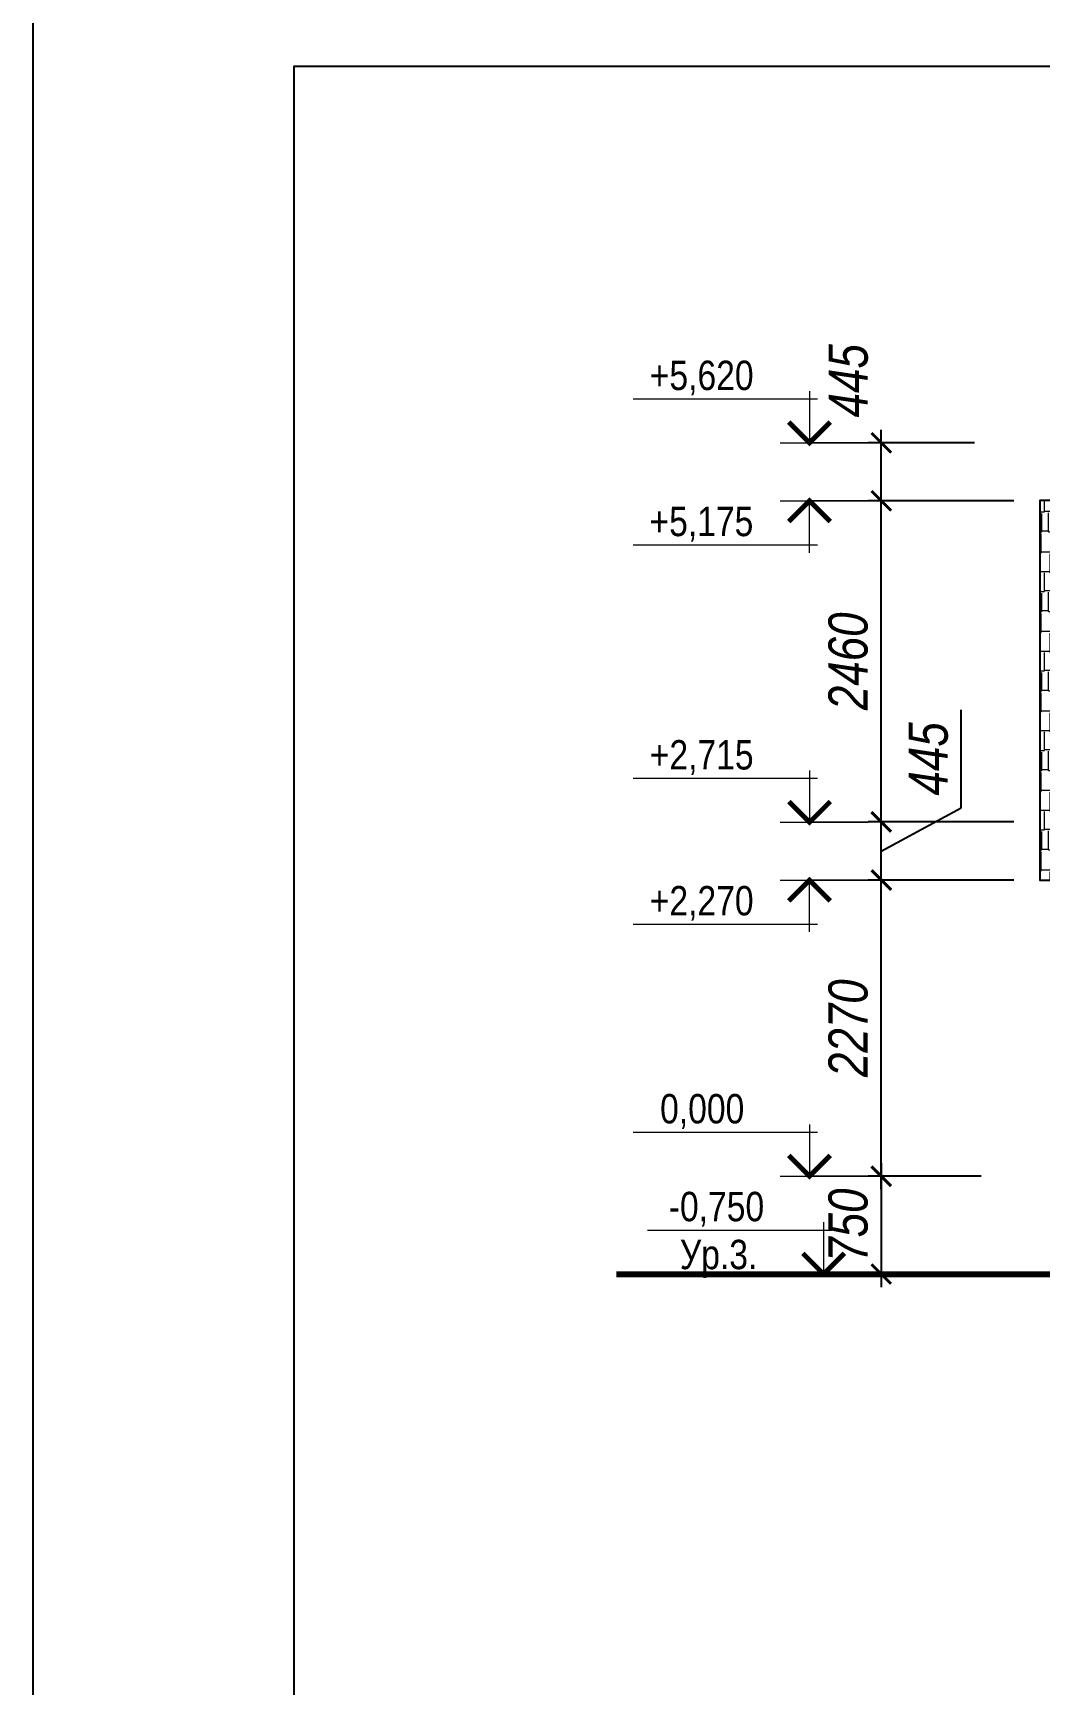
# Model space of a CAD drawing. Header units: millimetres. Extents: x 1582001 to 3303937, y 226471 to 491235.
# Drawn here: x 1582001 to 1589714, y 367435 to 380100 of the extents above; entities that cross this region are included whole.
import ezdxf
from ezdxf.enums import TextEntityAlignment as Align

# ---------------------------------------------------------------- set-up
doc = ezdxf.new("R2010")
doc.units = ezdxf.units.MM
doc.layers.get('Defpoints').update_dxf_attribs({"color": 255, "lineweight": 30})
for name, color, linetype, lineweight in [('Интерьер - Лестница_Ном_пера__1', 7, 'Continuous', 13), ('Отметки', 123, 'Continuous', 18), ('Размеры', 7, 'Continuous', 18)]:
    doc.layers.add(name, color=color, linetype=linetype, lineweight=lineweight)
doc.layers.add('Формуляр', color=138, linetype='Continuous')
doc.styles.add('-АР-', font='ARIALN.TTF', dxfattribs={"width": 0.98, "height": 300})
doc.styles.add('style', font='ARIALNI.TTF', dxfattribs={"width": 0.98, "height": 300})
doc.dimstyles.new('М100', dxfattribs={"dimtxt": 600, "dimasz": 150, "dimexe": 100, "dimexo": 200, "dimgap": 100, "dimtad": 1, "dimdec": 0, "dimtxsty": 'style', "dimblk": 'ARCHTICK', "dimcen": 150, "dimdle": 100, "dimclrt": 256, "dimadec": 0, "dimazin": 0, "dimtfac": 1, "dimtdec": 0, "dimtmove": 1, "dimatfit": 3, "dimldrblk": 'NONE', "dimfxl": 0, "dimarcsym": 0})

# ---------------------------------------------------------------- blocks, each defined once
blk = doc.blocks.new('_ArchTick')
at = {"color": 0, "linetype": 'ByBlock', "const_width": 0.15}
blk.add_lwpolyline([(-0.5, -0.5), (0.5, 0.5)], dxfattribs=at)
blk = doc.blocks.new('*D482')
at = {"layer": 'Defpoints', "color": 0, "lineweight": -3, "transparency": 16777216}
for p in [(1588499, 373605), (1589714, 373605), (1589464, 371335)]:
    blk.add_point(p, dxfattribs=at)
at = {"layer": 'Размеры', "color": 0, "lineweight": -2, "transparency": 16777216}
for p, q in [((1588499, 371235), (1588499, 373705)), ((1589514, 373605), (1588399, 373605)), ((1589264, 371335), (1588399, 371335))]:
    blk.add_line(p, q, dxfattribs=at)
at = {"layer": 'Размеры', "color": 0, "lineweight": -2, "transparency": 16777216, "xscale": 150, "yscale": 150, "zscale": 150}
for p, rotation in [((1588499, 373605), 90), ((1588499, 371335), 270)]:
    blk.add_blockref('_ArchTick', p, dxfattribs=dict(at, rotation=rotation))
at = {"layer": 'Размеры', "transparency": 16777216, "insert": (1588246, 372470), "char_height": 300, "attachment_point": 5, "rotation": 90, "style": 'style'}
blk.add_mtext('2270', dxfattribs=at)
blk = doc.blocks.new('_None')
blk = doc.blocks.new('*D483')
at = {"layer": 'Defpoints', "color": 0, "lineweight": -3, "transparency": 16777216}
for p in [(1588499, 374051), (1589714, 374051), (1589714, 373606)]:
    blk.add_point(p, dxfattribs=at)
at = {"layer": 'Размеры', "color": 0, "lineweight": -2, "transparency": 16777216}
for p, q in [((1589112, 374159), (1589112, 374911)), ((1588499, 373828), (1589112, 374159)), ((1588499, 373506), (1588499, 374151)), ((1589514, 374051), (1588399, 374051)), ((1589514, 373606), (1588399, 373606))]:
    blk.add_line(p, q, dxfattribs=at)
at = {"layer": 'Размеры', "color": 0, "lineweight": -2, "transparency": 16777216, "xscale": 150, "yscale": 150, "zscale": 150}
for p, rotation in [((1588499, 374051), 90), ((1588499, 373606), 270)]:
    blk.add_blockref('_ArchTick', p, dxfattribs=dict(at, rotation=rotation))
at = {"layer": 'Размеры', "transparency": 16777216, "insert": (1588860, 374535), "char_height": 300, "attachment_point": 5, "rotation": 90, "style": 'style'}
blk.add_mtext('445', dxfattribs=at)
blk = doc.blocks.new('OTMETKA')
at = {"color": 0, "linetype": 'Continuous', "lineweight": -2}
for p, q in [((6, 5.3), (6, 0)), ((24, 4.5), (5.2, 4.5)), ((9, 0), (0, 0)), ((0, 0), (6, 0))]:
    blk.add_line(p, q, dxfattribs=at)
at = {"color": 0, "linetype": 'Continuous', "lineweight": -2, "const_width": 0.5}
blk.add_lwpolyline([(3.88, 2.12), (6, 0), (8.12, 2.12)], dxfattribs=at)
at = {"color": 0, "linetype": 'Continuous', "lineweight": -2, "style": '-АР-', "flags": 8}
blk.add_attdef('OTMETKA', text='', height=3, dxfattribs=at).set_placement((17, 4.5), align=Align.BOTTOM_CENTER)
blk.add_attdef('FLOOR', text='', height=3, dxfattribs=at).set_placement((17, 3.5), align=Align.TOP_CENTER)
blk = doc.blocks.new('*U9')
at = {"color": 0, "linetype": 'Continuous', "lineweight": -2}
for p, q in [((0, 0), (6, 0)), ((6, -5.3), (6, 0)), ((9, 0), (0, 0)), ((24, -4.5), (5.2, -4.5))]:
    blk.add_line(p, q, dxfattribs=at)
at = {"color": 0, "linetype": 'Continuous', "lineweight": -2, "const_width": 0.5}
blk.add_lwpolyline([(3.88, -2.12), (6, 0), (8.12, -2.12)], dxfattribs=at)
at = {"color": 0, "linetype": 'Continuous', "lineweight": -2, "style": '-АР-', "flags": 8}
blk.add_attdef('OTMETKA', text='', height=3, rotation=360, dxfattribs=at).set_placement((17.03, -4.5), align=Align.BOTTOM_CENTER)
blk.add_attdef('FLOOR', text='', height=3, rotation=360, dxfattribs=at).set_placement((17, -5.5), align=Align.TOP_CENTER)
blk = doc.blocks.new('*D484')
at = {"layer": 'Defpoints', "color": 0, "lineweight": -3, "transparency": 16777216}
for p in [(1589464, 371335), (1588499, 370585), (1589464, 370585)]:
    blk.add_point(p, dxfattribs=at)
at = {"layer": 'Размеры', "color": 0, "lineweight": -2, "transparency": 16777216}
for p, q in [((1588499, 371435), (1588499, 370485)), ((1589264, 371335), (1588399, 371335)), ((1589264, 370585), (1588399, 370585))]:
    blk.add_line(p, q, dxfattribs=at)
at = {"layer": 'Размеры', "color": 0, "lineweight": -2, "transparency": 16777216, "xscale": 150, "yscale": 150, "zscale": 150}
for p, rotation in [((1588499, 371335), 90), ((1588499, 370585), 270)]:
    blk.add_blockref('_ArchTick', p, dxfattribs=dict(at, rotation=rotation))
at = {"layer": 'Размеры', "transparency": 16777216, "insert": (1588246, 370960), "char_height": 300, "attachment_point": 5, "rotation": 90, "style": 'style'}
blk.add_mtext('750', dxfattribs=at)
blk = doc.blocks.new('*U5')
at = {"color": 0, "linetype": 'Continuous', "lineweight": -2}
for p, q in [((6, 5.3), (6, 0)), ((24, 4.5), (5.2, 4.5)), ((9, 0), (0, 0)), ((0, 0), (6, 0))]:
    blk.add_line(p, q, dxfattribs=at)
at = {"color": 0, "linetype": 'Continuous', "lineweight": -2, "const_width": 0.5}
blk.add_lwpolyline([(3.88, 2.12), (6, 0), (8.12, 2.12)], dxfattribs=at)
at = {"color": 0, "linetype": 'Continuous', "lineweight": -2, "style": '-АР-', "flags": 8}
blk.add_attdef('OTMETKA', text='', height=3, dxfattribs=at).set_placement((17.03, 4.5), align=Align.BOTTOM_CENTER)
blk.add_attdef('FLOOR', text='', height=3, dxfattribs=at).set_placement((17, 3.5), align=Align.TOP_CENTER)
blk = doc.blocks.new('*U10')
at = {"color": 0, "linetype": 'Continuous', "lineweight": -2}
for p, q in [((6, 5.3), (6, 0)), ((24, 4.5), (5.2, 4.5)), ((9, 0), (0, 0)), ((0, 0), (6, 0))]:
    blk.add_line(p, q, dxfattribs=at)
at = {"color": 0, "linetype": 'Continuous', "lineweight": -2, "const_width": 0.5}
blk.add_lwpolyline([(3.88, 2.12), (6, 0), (8.12, 2.12)], dxfattribs=at)
at = {"color": 0, "linetype": 'Continuous', "lineweight": -2, "style": '-АР-', "flags": 8}
blk.add_attdef('OTMETKA', text='', height=3, dxfattribs=at).set_placement((17.03, 4.5), align=Align.BOTTOM_CENTER)
blk.add_attdef('FLOOR', text='', height=3, dxfattribs=at).set_placement((17, 3.5), align=Align.TOP_CENTER)
blk = doc.blocks.new('*D485')
at = {"layer": 'Defpoints', "color": 0, "lineweight": -3, "transparency": 16777216}
for p in [(1588499, 376513), (1589714, 376513), (1589712, 374053)]:
    blk.add_point(p, dxfattribs=at)
at = {"layer": 'Размеры', "color": 0, "lineweight": -2, "transparency": 16777216}
for p, q in [((1588499, 373953), (1588499, 376613)), ((1589514, 376513), (1588399, 376513)), ((1589512, 374053), (1588399, 374053))]:
    blk.add_line(p, q, dxfattribs=at)
at = {"layer": 'Размеры', "color": 0, "lineweight": -2, "transparency": 16777216, "xscale": 150, "yscale": 150, "zscale": 150}
for p, rotation in [((1588499, 376513), 90), ((1588499, 374053), 270)]:
    blk.add_blockref('_ArchTick', p, dxfattribs=dict(at, rotation=rotation))
at = {"layer": 'Размеры', "transparency": 16777216, "insert": (1588246, 375283), "char_height": 300, "attachment_point": 5, "rotation": 90, "style": 'style'}
blk.add_mtext('2460', dxfattribs=at)
blk = doc.blocks.new('*D488')
at = {"layer": 'Defpoints', "color": 0, "lineweight": -3, "transparency": 16777216}
for p in [(1588499, 376958), (1589414, 376958), (1589714, 376513)]:
    blk.add_point(p, dxfattribs=at)
at = {"layer": 'Размеры', "color": 0, "lineweight": -2, "transparency": 16777216}
for p, q in [((1588499, 376413), (1588499, 377058)), ((1589214, 376958), (1588399, 376958)), ((1589514, 376513), (1588399, 376513))]:
    blk.add_line(p, q, dxfattribs=at)
at = {"layer": 'Размеры', "color": 0, "lineweight": -2, "transparency": 16777216, "xscale": 150, "yscale": 150, "zscale": 150}
for p, rotation in [((1588499, 376958), 90), ((1588499, 376513), 270)]:
    blk.add_blockref('_ArchTick', p, dxfattribs=dict(at, rotation=rotation))
at = {"layer": 'Размеры', "transparency": 16777216, "insert": (1588247, 377434), "char_height": 300, "attachment_point": 5, "rotation": 90, "style": 'style'}
blk.add_mtext('445', dxfattribs=at)

msp = doc.modelspace()

# ---------------------------------------------------------------- hatches: boundary and pattern name
at = {"lineweight": 18, "ltscale": 100, "true_color": 0x4c2f26}
h = msp.add_hatch(dxfattribs=at)
h.set_pattern_fill('AR-RSHKE', color=29, scale=0.5, style=0)
h.set_pattern_definition([(0, (0, 96926.34), (323.85, 152.4), [76.2, -63.5, 88.9, -38.1, 114.3, -50.8]), (0, (76.2, 96932.69), (323.85, 152.4), [63.5, -241.3, 50.8, -76.2]), (0, (228.6, 96916.81), (323.85, 152.4), [38.1, -393.7]), (90, (0, 96926.34), (-107.95, 152.4), [146.05, -463.55]), (90, (76.2, 96926.34), (-107.95, 152.4), [142.875, -466.725]), (90, (139.7, 96926.34), (-107.95, 152.4), [133.35, -476.25]), (90, (228.6, 96916.81), (-107.95, 152.4), [146.05, -463.55]), (90, (266.7, 96916.81), (-107.95, 152.4), [146.05, -463.55]), (90, (381, 96926.34), (-107.95, 152.4), [139.7, -469.9])])
edge = h.paths.add_edge_path()
edge.add_line((1591114.9, 376515.5), (1589714.2, 376515.5))
edge.add_line((1589714.2, 376515.5), (1589714.2, 373605.6))
edge.add_line((1589714.2, 373605.6), (1592784.2, 373605.6))
edge.add_line((1592784.2, 373605.6), (1592784.2, 373774.4))
edge.add_line((1592784.2, 373774.4), (1592184.2, 373774.4))
edge.add_line((1592184.2, 373774.4), (1592184.2, 376515.5))
edge.add_line((1592184.2, 376515.5), (1591624.9, 376515.5))
edge = h.paths.add_edge_path(flags=16)
edge.add_line((1591114.9, 376515.5), (1591114.9, 376048.8))
edge.add_line((1591114.9, 376048.8), (1591624.9, 376048.8))
edge.add_line((1591624.9, 376048.8), (1591624.9, 376515.5))

# ---------------------------------------------------------------- linework, layer by layer
at = {"color": 0, "lineweight": -3, "ltscale": 100}
msp.add_lwpolyline([(1591114.9, 376515.5), (1589714.2, 376515.5), (1589714.2, 373605.6), (1592784.2, 373605.6), (1592784.2, 373774.4), (1592184.2, 373774.4), (1592184.2, 376515.5), (1591624.9, 376515.5)], dxfattribs=at)
at = {"layer": 'Интерьер - Лестница_Ном_пера__1', "linetype": 'Continuous', "lineweight": 80}
msp.add_line((1586471.4, 370585.2), (1609593.6, 370585.2), dxfattribs=at)
at = {"layer": 'Формуляр', "color": 0}
for points in [[(1582000.9, 380354.9), (1624000.8, 380354.9), (1624000.8, 350654.9), (1582000.9, 350654.9)], [(1584000.9, 351154.9), (1584000.9, 379844.8), (1623500.8, 379844.8), (1623500.8, 351154.9)]]:
    msp.add_lwpolyline(points, close=True, dxfattribs=at)

# ---------------------------------------------------------------- block references
at = {"layer": 'Отметки', "color": 0, "ltscale": 100}
ref = msp.add_blockref('*U10', (1588399.3, 376957.8), dxfattribs=dict(at, xscale=-75, yscale=75, zscale=75))
ref.add_attrib('OTMETKA', '+5,620', dxfattribs={"layer": '0', "color": 0, "linetype": 'Continuous', "lineweight": -2, "height": 225, "style": '-АР-', "flags": 8}).set_placement((1587122.9, 377295.3), align=Align.BOTTOM_CENTER)
ref = msp.add_blockref('*U9', (1588399.3, 376512.8), dxfattribs=dict(at, xscale=-75, yscale=75, zscale=75))
ref.add_attrib('OTMETKA', '+5,175', dxfattribs={"layer": '0', "color": 0, "linetype": 'Continuous', "lineweight": -2, "height": 225, "style": '-АР-', "flags": 8}).set_placement((1587120.9, 376175.3), align=Align.BOTTOM_CENTER)
ref = msp.add_blockref('*U10', (1588399.3, 374048.7), dxfattribs=dict(at, xscale=-75, yscale=75, zscale=75))
ref.add_attrib('OTMETKA', '+2,715', dxfattribs={"layer": '0', "color": 0, "linetype": 'Continuous', "lineweight": -2, "height": 225, "style": '-АР-', "flags": 8}).set_placement((1587122.9, 374386.2), align=Align.BOTTOM_CENTER)
ref = msp.add_blockref('*U9', (1588399.3, 373605.2), dxfattribs=dict(at, xscale=-75, yscale=75, zscale=75))
ref.add_attrib('OTMETKA', '+2,270', dxfattribs={"layer": '0', "color": 0, "linetype": 'Continuous', "lineweight": -2, "height": 225, "style": '-АР-', "flags": 8}).set_placement((1587122.9, 373267.7), align=Align.BOTTOM_CENTER)
ref = msp.add_blockref('*U5', (1588399.3, 371335.2), dxfattribs=dict(at, xscale=-75, yscale=75, zscale=75))
ref.add_attrib('OTMETKA', '0,000', dxfattribs={"layer": '0', "color": 0, "linetype": 'Continuous', "lineweight": -2, "height": 225, "style": '-АР-', "flags": 8}).set_placement((1587126.9, 371672.7), align=Align.BOTTOM_CENTER)
ref = msp.add_blockref('OTMETKA', (1588506.7, 370585.2), dxfattribs=dict(at, xscale=-75, yscale=75, zscale=75))
ref.add_attrib('OTMETKA', '-0,750', dxfattribs={"layer": '0', "color": 0, "linetype": 'Continuous', "lineweight": -2, "height": 225, "style": '-АР-', "flags": 8}).set_placement((1587236.3, 370922.7), align=Align.BOTTOM_CENTER)
ref.add_attrib('FLOOR', 'Ур.3.', dxfattribs={"layer": '0', "color": 0, "linetype": 'Continuous', "lineweight": -2, "height": 225, "style": '-АР-', "flags": 8}).set_placement((1587252.6, 370847.7), align=Align.TOP_CENTER)

# ---------------------------------------------------------------- dimensions: what is measured, and where the dimension line sits
at = {"layer": 'Размеры'}
for base, p1, p2, override, picture, middle in [((1588499.3, 376957.8), (1589714.2, 376512.8), (1589414.2, 376957.8), {"dimtxt": 200, "dimlfac": 1, "dimtxsty": 'style', "dimblk1": 'ArchTick', "dimblk2": 'ArchTick', "dimsah": 1, "dimtolj": 0}, '*D488', (1588499.3, 377434.3)), ((1588499.3, 374050.6), (1589714.2, 373605.6), (1589714.2, 374050.6), {"dimtxt": 200}, '*D483', (1589112.1, 374259)), ((1588499.3, 370585.2), (1589464.2, 371335.2), (1589464.2, 370585.2), {"dimtxt": 200, "dimlfac": 1, "dimtxsty": 'style', "dimblk1": 'ArchTick', "dimblk2": 'ArchTick', "dimsah": 1, "dimtolj": 0}, '*D484', (1588499.3, 370960.2))]:
    dim = msp.add_linear_dim(base=base, p1=p1, p2=p2, angle=90, dimstyle='М100', override=override, dxfattribs=at)
    dim.commit()
    dim.dimension.update_dxf_attribs({"geometry": picture, "text_midpoint": middle, "dimtype": 160})
for base, p1, p2, picture, middle in [((1588499.3, 376512.8), (1589712, 374052.8), (1589714.2, 376512.8), '*D485', (1588246.1, 375282.8)), ((1588499.3, 373605.2), (1589464.2, 371335.2), (1589714.2, 373605.2), '*D482', (1588246.1, 372470.2))]:
    dim = msp.add_linear_dim(base=base, p1=p1, p2=p2, angle=90, dimstyle='М100', override={"dimtxt": 200}, dxfattribs=at)
    dim.commit()
    dim.dimension.update_dxf_attribs({"geometry": picture, "text_midpoint": middle})

doc.saveas('drawing.dxf')
